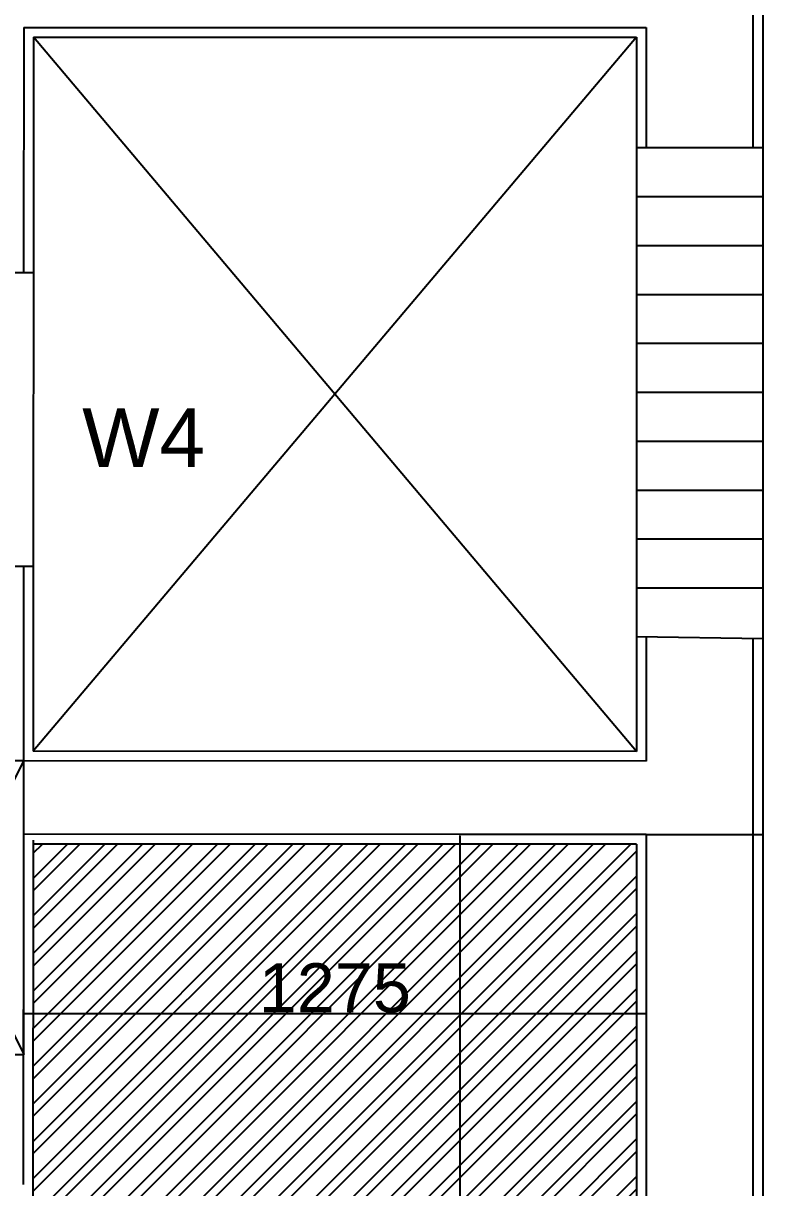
# Model space of a CAD drawing. Header units: millimetres. Extents: x -1932176 to 78768, y -1967 to 1266654.
# Drawn here: x -379680 to -378169, y 442424 to 444804 of the extents above; entities that cross this region are included whole.
import ezdxf

# ---------------------------------------------------------------- set-up
doc = ezdxf.new("R2010")
doc.units = ezdxf.units.MM
doc.styles.get("Standard").update_dxf_attribs({"font": 'arial.ttf'})
doc.dimstyles.new('ISO-25', dxfattribs={"dimtxt": 150, "dimasz": 2.5, "dimexe": 1.25, "dimexo": 0.625, "dimtad": 1, "dimtxsty": 'Standard', "dimcen": 2.5, "dimadec": 0, "dimazin": 0, "dimtfac": 1, "dimtmove": 0, "dimatfit": 3, "dimfxl": 1, "dimarcsym": 0})

# ---------------------------------------------------------------- blocks, each defined once
blk = doc.blocks.new('*D237')
at = {"color": 0, "lineweight": -2, "ltscale": 30, "transparency": 16777216}
for p, q in [((-378407.9, 443145.7), (-378789.4, 443145.7)), ((-378788.2, 443143.2), (-378788.2, 439818.2)), ((-378407.9, 439815.7), (-378789.4, 439815.7))]:
    blk.add_line(p, q, dxfattribs=at)
at = {"color": 0, "ltscale": 30, "transparency": 16777216}
for points in [[(-378788.6, 443143.2), (-378787.8, 443143.2), (-378788.2, 443145.7)], [(-378788.6, 439818.2), (-378787.8, 439818.2), (-378788.2, 439815.7)]]:
    blk.add_solid(points, dxfattribs=at)
at = {"layer": 'Defpoints', "color": 0, "ltscale": 30, "transparency": 16777216}
for p in [(-378407.3, 443145.7), (-378788.2, 439815.7), (-378407.3, 439815.7)]:
    blk.add_point(p, dxfattribs=at)
at = {"color": 0, "ltscale": 30, "transparency": 16777216, "insert": (-378839.9, 441480.7), "char_height": 100, "attachment_point": 5, "rotation": 90}
blk.add_mtext('3330', dxfattribs=at)
blk = doc.blocks.new('*D242')
at = {"color": 0, "lineweight": -2, "ltscale": 30, "transparency": 16777216}
for p, q in [((-379680.4, 443145.6), (-379680.4, 442778.8)), ((-378407.3, 443145), (-378407.3, 442778.8)), ((-379677.9, 442780), (-378409.8, 442780))]:
    blk.add_line(p, q, dxfattribs=at)
at = {"color": 0, "ltscale": 30, "transparency": 16777216}
for points in [[(-379677.9, 442780.4), (-379677.9, 442779.6), (-379680.4, 442780)], [(-378409.8, 442780.4), (-378409.8, 442779.6), (-378407.3, 442780)]]:
    blk.add_solid(points, dxfattribs=at)
at = {"layer": 'Defpoints', "color": 0, "ltscale": 30, "transparency": 16777216}
for p in [(-379680.4, 443146.2), (-378407.3, 443145.7), (-378407.3, 442780)]:
    blk.add_point(p, dxfattribs=at)
at = {"color": 0, "ltscale": 30, "transparency": 16777216, "insert": (-379043.8, 442831.7), "char_height": 100, "attachment_point": 5}
blk.add_mtext('1275', dxfattribs=at)

msp = doc.modelspace()

# ---------------------------------------------------------------- hatches: boundary and pattern name
at = {"ltscale": 30}
h = msp.add_hatch(dxfattribs=at)
h.set_pattern_fill('ANSI32', color=252, scale=5.7)
h.set_pattern_definition([(45, (-711974.116, 14382.01), (-38.390595, 38.390595), []), (45, (-711948.52, 14382.01), (-38.390595, 38.390595), [])])
h.paths.add_polyline_path([(-386983.3798, 441125.27991), (-387040.41732, 441125.27991), (-387040.41732, 441335.60231), (-390218.92844, 441335.66236), (-390218.92844, 441275.27991), (-390648.96699, 441275.27991), (-390648.98511, 440316.22467), (-390648.99457, 439815.67396), (-386983.40479, 439815.6056)])
h.paths.add_polyline_path([(-389112.63261, 440674.97754), (-388486.36564, 440674.97754), (-388486.36564, 440213.36037), (-389112.63261, 440213.36037)], flags=16)
h.paths.add_polyline_path([(-383127.34836, 441275.27991), (-383557.37054, 441275.27991), (-383557.37054, 441335.51282), (-386740.41732, 441335.59714), (-386740.41732, 441125.27991), (-386793.37696, 441125.27991), (-386793.39545, 439815.60201), (-383127.30441, 439815.50489), (-383127.31387, 440316.05561)])
h.paths.add_polyline_path([(-384413.21367, 440554.04414), (-384413.21367, 440092.42697), (-385039.48064, 440092.42697), (-385039.48064, 440554.04414)], flags=16)
h.paths.add_polyline_path([(-394115.90459, 443126.18373), (-395349.01856, 443125.68261), (-395349.01868, 439835.6744), (-394114.56737, 439835.67436)])
h.paths.add_polyline_path([(-394847.21478, 441893.99408), (-394847.21478, 442355.61126), (-394220.94781, 442355.61126), (-394220.94781, 441893.99408)], flags=16)
h.paths.add_polyline_path([(-378427.28042, 443125.68261), (-379660.3944, 443126.18373), (-379661.73161, 439835.67436), (-378427.2803, 439835.6744)])
h.paths.add_polyline_path([(-379457.00475, 441794.34826), (-379457.00475, 442255.96544), (-378830.73778, 442255.96544), (-378830.73778, 441794.34826)], flags=16)
h.paths.add_polyline_path([(-388988.11174, 439982.96393), (-388627.33412, 439982.96393), (-388627.33412, 440189.03487), (-388988.11174, 440189.03487)], flags=24)
h.paths.add_polyline_path([(-387227.24466, 440390.95131), (-387227.24466, 440751.72893), (-387433.3156, 440751.72893), (-387433.3156, 440390.95131)], flags=24)
h.paths.add_polyline_path([(-388805.33116, 440263.63986), (-388501.65658, 440263.63986), (-388501.65658, 440412.82024), (-388805.33116, 440412.82024)], flags=8)
h.paths.add_polyline_path([(-389084.87201, 440263.63986), (-388788.67614, 440263.63986), (-388788.67614, 440412.82024), (-389084.87201, 440412.82024)], flags=8)
h.paths.add_polyline_path([(-388803.47326, 440483.44005), (-388478.93705, 440483.44005), (-388478.93705, 440628.29065), (-388803.47326, 440628.29065)], flags=24)
h.paths.add_polyline_path([(-389039.45541, 440483.44005), (-388834.38159, 440483.44005), (-388834.38159, 440628.29065), (-389039.45541, 440628.29065)], flags=8)
h.paths.add_polyline_path([(-388879.10991, 441085.93894), (-388567.65015, 441085.93894), (-388567.65015, 441333.22407), (-388879.10991, 441333.22407)], flags=24)
h.paths.add_polyline_path([(-389457.90381, 440667.12837), (-388022.56957, 440667.12837), (-388022.56957, 441079.27025), (-389457.90381, 441079.27025)], flags=24)
h.paths.add_polyline_path([(-385140.94816, 440585.4168), (-384780.17053, 440585.4168), (-384780.17053, 440791.48774), (-385140.94816, 440791.48774)], flags=24)
h.paths.add_polyline_path([(-385977.55782, 440298.60198), (-385977.55782, 440839.76842), (-386286.66423, 440839.76842), (-386286.66423, 440298.60198)], flags=24)
h.paths.add_polyline_path([(-384732.17919, 440142.70646), (-384428.50462, 440142.70646), (-384428.50462, 440291.88684), (-384732.17919, 440291.88684)], flags=8)
h.paths.add_polyline_path([(-385011.72005, 440142.70646), (-384715.52417, 440142.70646), (-384715.52417, 440291.88684), (-385011.72005, 440291.88684)], flags=8)
h.paths.add_polyline_path([(-384730.32129, 440362.50665), (-384405.78508, 440362.50665), (-384405.78508, 440507.35725), (-384730.32129, 440507.35725)], flags=24)
h.paths.add_polyline_path([(-384966.30344, 440362.50665), (-384761.22962, 440362.50665), (-384761.22962, 440507.35725), (-384966.30344, 440507.35725)], flags=8)
h.paths.add_polyline_path([(-385202.20659, 441069.72454), (-384890.74683, 441069.72454), (-384890.74683, 441317.00967), (-385202.20659, 441317.00967)], flags=24)
h.paths.add_polyline_path([(-385747.98429, 440699.66345), (-384312.65005, 440699.66345), (-384312.65005, 441111.80533), (-385747.98429, 441111.80533)], flags=24)
h.paths.add_polyline_path([(-394918.43142, 442831.41232), (-394557.6538, 442831.41232), (-394557.6538, 443037.48326), (-394918.43142, 443037.48326)], flags=24)
h.paths.add_polyline_path([(-394927.8729, 441300.69493), (-394927.8729, 441661.47255), (-395133.94384, 441661.47255), (-395133.94384, 441300.69493)], flags=24)
h.paths.add_polyline_path([(-394539.91333, 441944.27358), (-394236.23876, 441944.27358), (-394236.23876, 442093.45396), (-394539.91333, 442093.45396)], flags=8)
h.paths.add_polyline_path([(-394819.45418, 441944.27358), (-394523.25831, 441944.27358), (-394523.25831, 442093.45396), (-394819.45418, 442093.45396)], flags=8)
h.paths.add_polyline_path([(-394538.05543, 442164.07376), (-394213.51922, 442164.07376), (-394213.51922, 442308.92437), (-394538.05543, 442308.92437)], flags=24)
h.paths.add_polyline_path([(-394774.03758, 442164.07376), (-394568.96376, 442164.07376), (-394568.96376, 442308.92437), (-394774.03758, 442308.92437)], flags=8)
h.paths.add_polyline_path([(-394460.34243, 441386.96864), (-394148.88267, 441386.96864), (-394148.88267, 441634.25377), (-394460.34243, 441634.25377)], flags=24)
h.paths.add_polyline_path([(-378735.97807, 441300.69484), (-378735.97807, 441661.47247), (-378942.04902, 441661.47247), (-378942.04902, 441300.69484)], flags=24)
h.paths.add_polyline_path([(-379321.63007, 442701.29435), (-378780.46363, 442701.29435), (-378780.46363, 443010.40076), (-379321.63007, 443010.40076)], flags=24)
h.paths.add_polyline_path([(-379149.7033, 441844.62776), (-378846.02872, 441844.62776), (-378846.02872, 441993.80814), (-379149.7033, 441993.80814)], flags=8)
h.paths.add_polyline_path([(-379429.24415, 441844.62776), (-379133.04828, 441844.62776), (-379133.04828, 441993.80814), (-379429.24415, 441993.80814)], flags=8)
h.paths.add_polyline_path([(-379147.8454, 442064.42794), (-378823.30919, 442064.42794), (-378823.30919, 442209.27855), (-379147.8454, 442209.27855)], flags=24)
h.paths.add_polyline_path([(-379383.82755, 442064.42794), (-379178.75373, 442064.42794), (-379178.75373, 442209.27855), (-379383.82755, 442209.27855)], flags=8)
h.paths.add_polyline_path([(-379620.19115, 441247.8305), (-379308.7314, 441247.8305), (-379308.7314, 441495.11563), (-379620.19115, 441495.11563)], flags=24)

# ---------------------------------------------------------------- linework, layer by layer
at = {"transparency": 16777216}
for p, q in [((-378169.27909, 444953.67434), (-378169.28042, 443145.67435)), ((-378189.27909, 444933.67436), (-378189.27938, 444549.29148)), ((-379676.92154, 444795.67436), (-379676.92154, 444795.74137)), ((-378419.27908, 444795.67192), (-378419.27908, 444795.6718)), ((-378427.2791, 444775.67289), (-379660.31718, 443316.18248)), ((-378427.28016, 443315.68139), (-379659.72404, 444775.74028)), ((-378407.27909, 444783.67179), (-378407.27897, 444783.67179)), ((-378189.28012, 443546.03025), (-378189.28042, 443145.67437)), ((-378407.28042, 443145.67448), (-379680.38627, 443146.19185)), ((-378407.28042, 443145.67436), (-378407.2803, 439815.6744)), ((-378189.28042, 443145.67436), (-378189.28042, 439585.67396)), ((-378169.28042, 443145.67436), (-378169.28042, 439565.67396)), ((-378427.28042, 443125.68261), (-379660.47567, 443126.18376)), ((-378427.28042, 443125.68261), (-378427.2803, 439835.6744))]:
    msp.add_line(p, q, dxfattribs=at)
at = {"linetype": 'ByBlock', "transparency": 33554687}
for p, q in [((-379679.71591, 444795.74137), (-379679.91993, 444293.7067)), ((-379679.71591, 444795.74137), (-378407.27908, 444795.67179)), ((-378407.27908, 444795.67179), (-378407.27926, 444549.29132)), ((-379659.72404, 444775.74028), (-379660.31718, 443316.18248)), ((-379659.72404, 444775.73922), (-378427.2791, 444775.67289)), ((-378427.2791, 444775.67289), (-378427.28016, 443315.68139)), ((-379680.16376, 443693.7067), (-379680.32531, 443296.19061)), ((-378407.27999, 443549.41162), (-378407.28018, 443295.67326)), ((-378427.28016, 443315.68139), (-379660.31718, 443316.18248)), ((-378407.27205, 443315.67326), (-378407.28016, 443315.67326)), ((-378407.28018, 443295.67326), (-379680.32531, 443296.19061)), ((-378427.28018, 443295.68139), (-378427.28018, 443295.67327)), ((-379680.38627, 443146.19185), (-379680.67715, 442430.40595)), ((-379660.39115, 443134.17885), (-379661.73161, 439835.67436)), ((-379679.11447, 442926.18294), (-379679.11447, 442926.17481))]:
    msp.add_line(p, q, dxfattribs=at)
at = {"color": 252, "ltscale": 30}
for p, q in [((-378169.27939, 444549.29149), (-378427.27926, 444549.2913)), ((-378169.27931, 444449.29149), (-378427.27919, 444449.2913)), ((-378169.27924, 444349.29149), (-378427.27911, 444349.2913)), ((-378169.27917, 444249.29149), (-378427.27904, 444249.2913)), ((-378169.2791, 444149.29149), (-378427.27897, 444149.2913)), ((-378169.27902, 444049.29149), (-378427.2789, 444049.2913)), ((-378169.27895, 443949.29149), (-378427.27882, 443949.2913)), ((-378169.27888, 443849.29149), (-378427.27875, 443849.2913)), ((-378169.2788, 443749.29149), (-378427.27868, 443749.2913)), ((-378169.27873, 443649.29149), (-378427.2786, 443649.2913)), ((-378169.27865, 443545.72001), (-378427.27852, 443549.72182))]:
    msp.add_line(p, q, dxfattribs=at)
at = {"ltscale": 30}
for p, q in [((-379659.91993, 444293.7067), (-379927.37054, 444293.7067)), ((-379660.16376, 443693.7067), (-379927.37054, 443693.7067)), ((-378407.28042, 443145.67436), (-378169.28042, 443145.67436))]:
    msp.add_line(p, q, dxfattribs=at)
at = {"color": 2}
for p, q in [((-379979.11447, 443296.18254), (-379679.11447, 442696.18254)), ((-379979.11447, 442696.18254), (-379679.11447, 443296.18254))]:
    msp.add_line(p, q, dxfattribs=at)
msp.add_lwpolyline([(-379979.11447, 442696.18254), (-379679.11447, 442696.18254), (-379679.11447, 443296.18254), (-379979.11447, 443296.18254)], close=True, dxfattribs=at)

# ---------------------------------------------------------------- texts
at = {"color": 252, "transparency": 16777216, "insert": (-379560.22283, 444017.26505), "char_height": 120, "attachment_point": 1}
msp.add_mtext_dynamic_manual_height_columns('W4', width=32.3599923, gutter_width=11139.68641, heights=[0], dxfattribs=at)

# ---------------------------------------------------------------- dimensions: what is measured, and where the dimension line sits
at = {"color": 252, "ltscale": 30}
dim = msp.add_linear_dim(base=(-378407.28042, 442780.01791), p1=(-379680.38627, 443146.19185), p2=(-378407.28042, 443145.67436), text='1275', dimstyle='ISO-25', override={"dimtxt": 100}, dxfattribs=at)
dim.commit()
dim.dimension.update_dxf_attribs({"geometry": '*D242', "text_midpoint": (-379043.83334, 442831.70021)})
dim = msp.add_linear_dim(base=(-378788.18391, 439815.6744), p1=(-378407.28042, 443145.67436), p2=(-378407.2803, 439815.6744), angle=90, dimstyle='ISO-25', override={"dimtxt": 100}, dxfattribs=at)
dim.commit()
dim.dimension.update_dxf_attribs({"geometry": '*D237', "text_midpoint": (-378839.90031, 441480.67438)})

doc.saveas('drawing.dxf')
